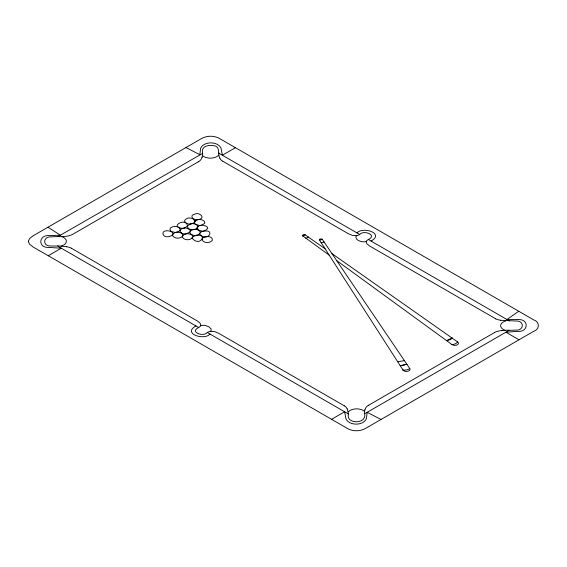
<?xml version="1.0" encoding="UTF-8"?>
<svg xmlns="http://www.w3.org/2000/svg" width="567" height="567" viewBox="0 0 567 567"><rect width="100%" height="100%" fill="white"/><g stroke="black" fill="none" stroke-linecap="round" stroke-linejoin="round"><path stroke-width="0.85" d="M202.681 153.246C200.548 146.222 208.833 144.578 213.702 145.691C220.577 146.137 217.501 153.799 219.783 158.108M195.126 221.073C192.326 218.267 189.172 215.006 195.898 213.766C199.86 212.54 205.502 217.905 199.23 219.415A4.586 2.651 0 0 1 197.309 219.868C193.46 219.748 189.584 216.07 185.87 219.153C181.972 221.527 187.642 224.631 190.193 224.057A4.586 2.651 0 0 1 192.121 223.604C194.268 223.596 197.302 224.419 197.897 226.729A4.486 2.587 0 0 1 197.04 228.083L198.698 230.096L202.192 231.201L205.481 230.436L207.728 228.437L207.522 227.324L206.275 226.212L202.291 225.021L204.8 223.164L204.489 221.35L202.015 219.826L199.378 219.386A4.607 2.658 0 0 0 197.245 219.868A8.151 4.706 0 0 0 195.133 221.08A4.515 2.608 0 0 0 194.261 222.392A8.151 4.706 0 0 1 192.185 223.611A4.607 2.658 0 0 1 190.122 224.1M197.061 228.118C194.623 230.819 187.053 230.195 187.415 225.964M199.506 233.788C196.77 236.326 191.192 236.049 189.626 232.442C190.151 230.322 193.149 229.274 195.282 229.309C197.642 228.912 199.839 231.797 200.831 232.045C217.317 226.594 207.671 244.079 199.506 233.788A4.486 2.587 0 0 0 200.378 232.427M210.825 331.326L211.2 329.037L208.833 326.79L204.786 325.267L200.725 325.444L200.194 323.289L197.281 320.943L71.385 248.254M366.346 241.542L366.757 243.64L369.719 246.057L495.615 318.746M202.121 157.399L202.724 153.324L57.869 236.645M364.879 409.601L364.276 413.676M187.479 225.999C186.415 216.686 168.349 226.991 182.744 228.381A4.586 2.651 0 0 0 184.665 227.934M356.175 235.674C354.304 240.557 362.618 242.676 366.275 241.556M452.034 338.017L446.555 340.54M518.741 311.255L506.948 319.519L518.004 319.575C529.422 318.782 528.536 332.553 517.543 331.376L505.899 332.219L519.018 339.796M198.407 161.751L72.626 234.369C66.098 237.771 58.344 236.106 51.349 236.886C42.858 236.021 42.185 246.617 50.987 246L57.536 246.035L198.67 327.513A7.158 4.132 0 0 0 200.803 325.451M48.259 255.745L61.307 248.211L48.996 247.425C37.564 248.19 38.471 234.454 49.457 235.624L60.393 235.192L47.982 227.204M235.425 147.682L222.377 155.216L221.01 148.107C217.671 141.063 203.631 141.105 200.583 148.377L199.825 154.692L185.997 147.526M195.941 325.94C181.979 333.637 204.368 340.788 209.988 334.048M357.012 232.952C362.632 226.212 385.021 233.356 371.059 241.06M331.575 419.318L344.623 411.784L345.99 418.893C349.322 425.952 363.376 425.888 366.417 418.623L367.175 412.308L381.003 419.474M368.593 405.249L494.374 332.631M198.67 327.513C189.002 332.177 203.829 337.23 207.267 332.475L348.393 413.953C345.7 424.541 366.984 424.3 364.652 413.768L509.081 330.377L515.651 330.114C524.135 331.022 524.829 320.447 516.013 321L500.689 320.291M366.197 241.549A7.158 4.132 0 0 1 368.373 239.508C377.891 234.965 363.227 229.685 359.733 234.525L218.607 153.047M184.743 227.899A4.607 2.658 0 0 0 182.687 228.395A7.789 4.501 0 0 0 180.306 229.848C180.193 226.772 175.068 225.553 172.46 226.871C167.201 228.508 171.539 231.449 173.261 233.717A4.515 2.608 0 0 0 172.389 235.043L172.432 235.043A4.515 2.608 0 0 0 173.296 233.76L173.254 233.724A8.257 4.77 0 0 1 175.302 232.541L175.437 232.484A4.586 2.651 0 0 1 177.365 232.031L181.433 233.094M190.122 224.085L184.75 227.913L187.174 228.246L189.584 229.55L190.441 230.868L189.888 232.144L185.721 234.058L183.58 233.909L181.44 233.023M397.673 361.725L404.42 360.647M501.915 330.483L508.975 330.136M175.295 232.513L171.51 231.534M57.714 245.816L66.75 246.737M171.411 231.577C158.122 227.317 162.056 241.492 172.333 235.163C173.438 237.814 177.875 239.083 180.632 237.552C186.033 235.73 180.235 233.03 179.824 230.549A4.493 2.594 0 0 1 180.306 229.848L180.285 229.876A4.493 2.594 0 0 1 179.81 230.578A7.789 4.501 0 0 1 177.414 232.023A4.607 2.658 0 0 1 175.366 232.527M196.069 224.539L199.853 225.56A4.699 2.715 0 0 1 202.143 225.007L202.213 225.028A4.699 2.715 0 0 1 199.931 225.581L199.782 225.56A8.299 4.791 0 0 0 197.897 226.715A4.486 2.587 0 0 0 197.018 228.076M368.33 239.487L509.464 320.965M222.455 161.035L348.351 233.717L352.419 235.404L356.147 235.709A7.158 4.132 0 0 0 359.691 234.504M344.545 405.965L218.649 333.283L214.581 331.596L210.853 331.291A7.158 4.132 0 0 0 207.309 332.496M196.189 224.674L194.701 223.469L194.304 222.399A4.515 2.608 0 0 0 195.168 221.08M325.146 248.849L305.188 234.83A3.345 1.928 0 0 1 302.743 235.893M331.971 253.647L457.498 341.851A3.636 2.098 0 0 1 457.13 344.885A3.636 2.098 0 0 1 451.899 344.516L336.67 260.586M302.735 235.872L329.186 255.136M402.974 369.982L319.398 239.905A3.338 1.928 0 0 0 322.318 239.366L409.7 368.451A3.636 2.098 0 0 1 407.73 371.272A3.636 2.098 0 0 1 402.953 369.989M347.224 408.892L348.393 413.953M192.057 238.076C200.52 248.474 209.684 230.656 193.262 236.425C191.703 233.682 183.914 231.853 182.184 236.85C183.878 240.365 189.314 240.642 192.057 238.119A4.458 2.573 0 0 0 192.936 236.715A4.444 2.566 0 0 0 192.022 238.076M302.672 235.893A1.644 0.95 0 0 1 302.594 235.752M302.728 235.092A1.644 0.95 0 0 1 305.237 234.795M324.097 241.896A2.629 1.517 0 0 1 321.021 242.57M222.349 161.085A12.205 7.045 0 0 1 219.897 158.094M500.711 320.22A12.212 7.052 0 0 1 495.53 318.803M344.651 405.915A12.212 7.052 0 0 1 347.103 408.906M201.987 157.385A15.231 8.796 0 0 1 198.542 161.822M452.126 338.038A7.534 4.352 0 0 1 446.505 340.611M505.176 330.306A9.207 5.316 0 0 1 500.633 325.486A9.207 5.316 0 0 1 505.877 320.922M409.828 368.5A6.896 3.983 0 0 1 402.946 370.074M457.64 341.88A6.903 3.983 0 0 1 451.927 344.601M61.803 236.687A9.214 5.316 0 0 1 66.367 241.499A9.214 5.316 0 0 1 61.137 246.085M494.254 332.553A15.231 8.796 0 0 1 501.937 330.561M365.013 409.615A15.231 8.796 0 0 1 368.458 405.178M319.597 239.309A1.637 0.95 0 0 1 322.354 239.324M308.278 236.928A2.629 1.517 0 0 1 305.705 238.112M218.685 155.11A9.207 5.316 0 0 1 210.768 158.136A9.207 5.316 0 0 1 202.426 155.521M66.729 246.787A12.396 7.158 0 0 1 71.456 248.211M348.315 411.89A9.207 5.316 0 0 1 356.232 408.864A9.207 5.316 0 0 1 364.574 411.479M199.464 233.774A4.486 2.587 0 0 1 200.357 232.427M28.35 241.273L29.477 244.129L33.077 246.978L346.565 427.972C352.504 431.721 360.406 431.693 366.339 427.943L533.682 331.326C539.819 329.484 539.897 321.772 533.731 319.908L220.435 139.028C214.496 135.279 206.594 135.307 200.661 139.057L33.12 235.787L29.597 238.53L28.35 241.273M201.944 239.472C203.503 243.399 209.797 243.484 212.342 240.365C213.157 235.631 203.298 235.071 201.951 239.43M406.886 364.298L400.245 365.736L406.886 364.298"/></g></svg>
